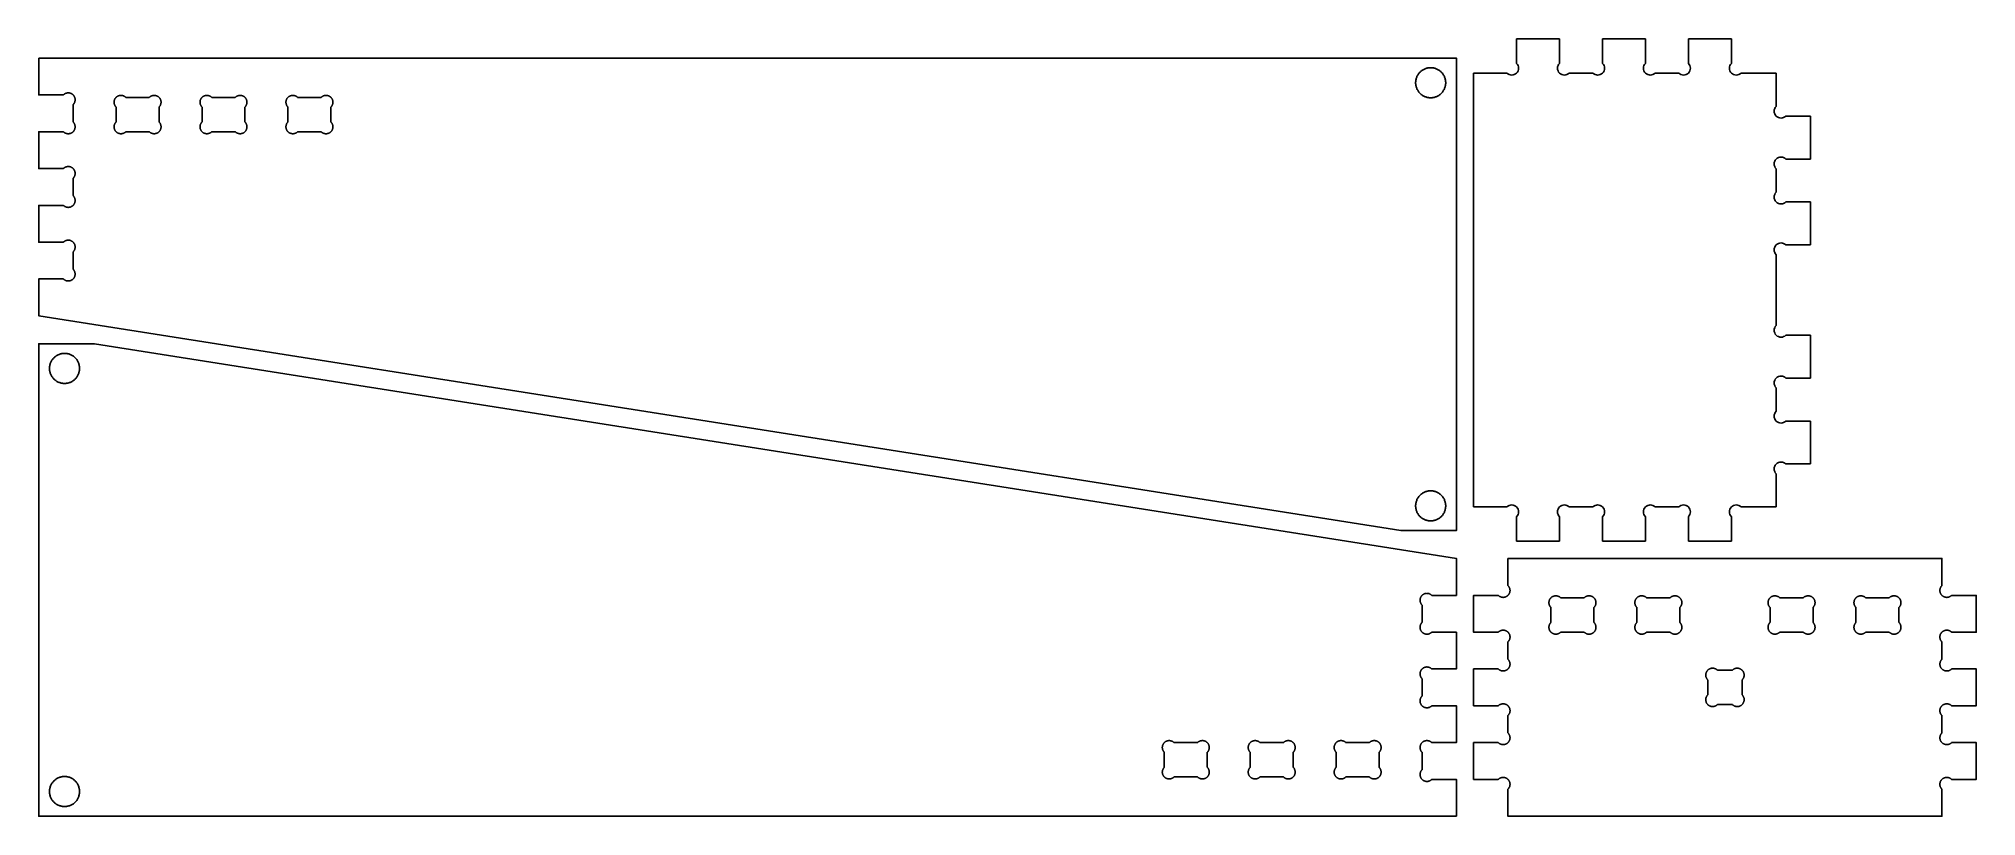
# Model space of a CAD drawing. Header units: millimetres. Extents: x 11 to 462, y 5 to 186.
import ezdxf

# ---------------------------------------------------------------- set-up
doc = ezdxf.new("R2010")
doc.units = ezdxf.units.MM
doc.header["$MEASUREMENT"] = 0
doc.layers.add('Cut', color=1, linetype='Continuous', true_color=0xff0000)

msp = doc.modelspace()

# ---------------------------------------------------------------- linework, layer by layer
at = {"layer": 'Cut'}
for p, q in [((364.77, 186.35), (354.77, 186.35)), ((354.77, 186.35), (354.77, 180.61)), ((364.77, 180.61), (364.77, 186.35)), ((384.77, 186.35), (374.77, 186.35)), ((374.77, 186.35), (374.77, 180.61)), ((384.77, 180.61), (384.77, 186.35)), ((404.77, 186.35), (394.77, 186.35)), ((394.77, 186.35), (394.77, 180.61)), ((404.77, 180.61), (404.77, 186.35)), ((352.5, 178.35), (344.77, 178.35)), ((372.5, 178.35), (367.03, 178.35)), ((392.5, 178.35), (387.03, 178.35)), ((415.2, 178.35), (407.03, 178.35)), ((423.2, 168.35), (417.46, 168.35)), ((423.2, 158.35), (423.2, 168.35)), ((417.46, 158.35), (423.2, 158.35)), ((415.2, 150.61), (415.2, 156.08)), ((423.2, 148.35), (417.46, 148.35)), ((423.2, 138.35), (423.2, 148.35)), ((415.2, 119.61), (415.2, 136.08)), ((417.46, 138.35), (423.2, 138.35)), ((423.2, 117.35), (417.46, 117.35)), ((423.2, 107.35), (423.2, 117.35)), ((415.2, 99.61), (415.2, 105.08)), ((417.46, 107.35), (423.2, 107.35)), ((423.2, 97.35), (417.46, 97.35)), ((423.2, 87.35), (423.2, 97.35)), ((417.46, 87.35), (423.2, 87.35)), ((415.2, 77.35), (415.2, 85.08)), ((344.77, 77.35), (352.5, 77.35)), ((367.03, 77.35), (372.5, 77.35)), ((387.03, 77.35), (392.5, 77.35)), ((407.03, 77.35), (415.2, 77.35)), ((354.77, 75.08), (354.77, 69.35)), ((364.77, 69.35), (364.77, 75.08)), ((374.77, 75.08), (374.77, 69.35)), ((384.77, 69.35), (384.77, 75.08)), ((394.77, 75.08), (394.77, 69.35)), ((404.77, 69.35), (404.77, 75.08)), ((354.77, 69.35), (364.77, 69.35)), ((374.77, 69.35), (384.77, 69.35)), ((394.77, 69.35), (404.77, 69.35))]:
    msp.add_line(p, q, dxfattribs=at)
for points in [[(16.5, 130.42), (10.77, 130.42), (10.77, 121.85), (327.79, 71.85), (340.77, 71.85), (340.77, 181.85), (10.77, 181.85)], [(10.77, 181.85), (10.77, 173.27), (16.5, 173.27)], [(344.77, 178.35), (344.77, 77.35)], [(31.03, 172.7), (36.5, 172.7)], [(51.03, 172.7), (56.5, 172.7)], [(71.03, 172.7), (76.5, 172.7)], [(18.77, 171.01), (18.77, 166.97)], [(28.77, 166.97), (28.77, 170.44)], [(38.77, 170.44), (38.77, 166.97)], [(48.77, 166.97), (48.77, 170.44)], [(58.77, 170.44), (58.77, 166.97)], [(68.77, 166.97), (68.77, 170.44)], [(78.77, 170.44), (78.77, 166.97)], [(16.5, 164.7), (10.77, 164.7), (10.77, 156.13), (16.5, 156.13)], [(36.5, 164.7), (31.03, 164.7)], [(56.5, 164.7), (51.03, 164.7)], [(76.5, 164.7), (71.03, 164.7)], [(18.77, 153.87), (18.77, 149.82)], [(16.5, 147.56), (10.77, 147.56), (10.77, 138.99), (16.5, 138.99)], [(18.77, 136.73), (18.77, 132.68)], [(335.03, 56.77), (340.77, 56.77), (340.77, 65.35), (23.75, 115.35), (10.77, 115.35), (10.77, 5.35), (340.77, 5.35)], [(453.77, 59.04), (453.77, 65.35), (352.77, 65.35)], [(352.77, 65.35), (352.77, 59.04)], [(332.77, 50.47), (332.77, 54.51)], [(350.5, 56.77), (344.77, 56.77), (344.77, 48.2), (350.5, 48.2)], [(365.03, 56.2), (370.5, 56.2)], [(385.03, 56.2), (390.5, 56.2)], [(416.03, 56.2), (421.5, 56.2)], [(436.03, 56.2), (441.5, 56.2)], [(456.03, 48.2), (461.77, 48.2), (461.77, 56.77), (456.03, 56.77)], [(362.77, 50.47), (362.77, 53.94)], [(372.77, 53.94), (372.77, 50.47)], [(382.77, 50.47), (382.77, 53.94)], [(392.77, 53.94), (392.77, 50.47)], [(413.77, 50.47), (413.77, 53.94)], [(423.77, 53.94), (423.77, 50.47)], [(433.77, 50.47), (433.77, 53.94)], [(443.77, 53.94), (443.77, 50.47)], [(335.03, 39.63), (340.77, 39.63), (340.77, 48.2), (335.03, 48.2)], [(352.77, 45.94), (352.77, 41.89)], [(370.5, 48.2), (365.03, 48.2)], [(390.5, 48.2), (385.03, 48.2)], [(421.5, 48.2), (416.03, 48.2)], [(441.5, 48.2), (436.03, 48.2)], [(453.77, 41.89), (453.77, 45.94)], [(332.77, 33.32), (332.77, 37.37)], [(350.5, 39.63), (344.77, 39.63), (344.77, 31.06), (350.5, 31.06)], [(456.03, 31.06), (461.77, 31.06), (461.77, 39.63), (456.03, 39.63)], [(335.03, 22.49), (340.77, 22.49), (340.77, 31.06), (335.03, 31.06)], [(352.77, 28.8), (352.77, 24.75)], [(453.77, 24.75), (453.77, 28.8)], [(272.77, 16.75), (272.77, 20.23)], [(275.03, 22.49), (280.5, 22.49)], [(282.77, 20.23), (282.77, 16.75)], [(292.77, 16.75), (292.77, 20.23)], [(295.03, 22.49), (300.5, 22.49)], [(302.77, 20.23), (302.77, 16.75)], [(312.77, 16.75), (312.77, 20.23)], [(315.03, 22.49), (320.5, 22.49)], [(322.77, 20.23), (322.77, 16.75)], [(332.77, 16.18), (332.77, 20.23)], [(350.5, 22.49), (344.77, 22.49), (344.77, 13.92), (350.5, 13.92)], [(456.03, 13.92), (461.77, 13.92), (461.77, 22.49), (456.03, 22.49)], [(280.5, 14.49), (275.03, 14.49)], [(300.5, 14.49), (295.03, 14.49)], [(320.5, 14.49), (315.03, 14.49)], [(340.77, 5.35), (340.77, 13.92), (335.03, 13.92)], [(352.77, 11.65), (352.77, 5.35), (453.77, 5.35), (453.77, 11.65)]]:
    msp.add_lwpolyline(points, dxfattribs=at)
for centre, start, end in [((353.64, 179.48), 225, 45), ((365.9, 179.48), 135, 315), ((373.64, 179.48), 225, 45), ((385.9, 179.48), 135, 315), ((393.64, 179.48), 225, 45), ((405.9, 179.48), 135, 315), ((416.33, 169.48), 135, 315), ((416.33, 157.21), 45, 225), ((416.33, 149.48), 135, 315), ((416.33, 137.21), 45, 225), ((416.33, 118.48), 135, 315), ((416.33, 106.21), 45, 225), ((416.33, 98.48), 135, 315), ((416.33, 86.21), 45, 225), ((353.64, 76.21), 315, 135), ((365.9, 76.21), 45, 225), ((373.64, 76.21), 315, 135), ((385.9, 76.21), 45, 225), ((393.64, 76.21), 315, 135), ((405.9, 76.21), 45, 225)]:
    msp.add_arc(centre, 1.6, start, end, dxfattribs=at)
for points, weights, knots in [([(331.27, 176.1), (331.27, 179.6), (334.77, 179.6), (338.27, 179.6), (338.27, 176.1), (338.27, 172.6), (334.77, 172.6), (331.27, 172.6), (331.27, 176.1)], [1, 0.707106781187, 1, 0.707106781187, 1, 0.707106781187, 1, 0.707106781187, 1], [-21.991149, -21.991149, -21.991149, -16.493361, -16.493361, -10.995574, -10.995574, -5.497787, -5.497787, 0, 0, 0]), ([(16.5, 173.27), (17.64, 174.41), (18.77, 173.27), (19.9, 172.14), (18.77, 171.01)], [1, 0.707106781187, 1, 0.707106781187, 1], [-7.539822, -7.539822, -7.539822, -5.026548, -5.026548, -2.513274, -2.513274, -2.513274]), ([(28.77, 170.44), (27.64, 171.57), (28.77, 172.7), (29.9, 173.83), (31.03, 172.7)], [1, 0.707106781187, 1, 0.707106781187, 1], [2.513274, 2.513274, 2.513274, 5.026548, 5.026548, 7.539822, 7.539822, 7.539822]), ([(36.5, 172.7), (37.64, 173.83), (38.77, 172.7), (39.9, 171.57), (38.77, 170.44)], [1, 0.707106781187, 1, 0.707106781187, 1], [-7.539822, -7.539822, -7.539822, -5.026548, -5.026548, -2.513274, -2.513274, -2.513274]), ([(48.77, 170.44), (47.64, 171.57), (48.77, 172.7), (49.9, 173.83), (51.03, 172.7)], [1, 0.707106781187, 1, 0.707106781187, 1], [2.513274, 2.513274, 2.513274, 5.026548, 5.026548, 7.539822, 7.539822, 7.539822]), ([(56.5, 172.7), (57.64, 173.83), (58.77, 172.7), (59.9, 171.57), (58.77, 170.44)], [1, 0.707106781187, 1, 0.707106781187, 1], [-7.539822, -7.539822, -7.539822, -5.026548, -5.026548, -2.513274, -2.513274, -2.513274]), ([(68.77, 170.44), (67.64, 171.57), (68.77, 172.7), (69.9, 173.83), (71.03, 172.7)], [1, 0.707106781187, 1, 0.707106781187, 1], [2.513274, 2.513274, 2.513274, 5.026548, 5.026548, 7.539822, 7.539822, 7.539822]), ([(76.5, 172.7), (77.64, 173.83), (78.77, 172.7), (79.9, 171.57), (78.77, 170.44)], [1, 0.707106781187, 1, 0.707106781187, 1], [-7.539822, -7.539822, -7.539822, -5.026548, -5.026548, -2.513274, -2.513274, -2.513274]), ([(18.77, 166.97), (19.9, 165.83), (18.77, 164.7), (17.64, 163.57), (16.5, 164.7)], [1, 0.707106781187, 1, 0.707106781187, 1], [2.513274, 2.513274, 2.513274, 5.026548, 5.026548, 7.539822, 7.539822, 7.539822]), ([(31.03, 164.7), (29.9, 163.57), (28.77, 164.7), (27.64, 165.83), (28.77, 166.97)], [1, 0.707106781187, 1, 0.707106781187, 1], [-7.539822, -7.539822, -7.539822, -5.026548, -5.026548, -2.513274, -2.513274, -2.513274]), ([(38.77, 166.97), (39.9, 165.83), (38.77, 164.7), (37.64, 163.57), (36.5, 164.7)], [1, 0.707106781187, 1, 0.707106781187, 1], [2.513274, 2.513274, 2.513274, 5.026548, 5.026548, 7.539822, 7.539822, 7.539822]), ([(51.03, 164.7), (49.9, 163.57), (48.77, 164.7), (47.64, 165.83), (48.77, 166.97)], [1, 0.707106781187, 1, 0.707106781187, 1], [-7.539822, -7.539822, -7.539822, -5.026548, -5.026548, -2.513274, -2.513274, -2.513274]), ([(58.77, 166.97), (59.9, 165.83), (58.77, 164.7), (57.64, 163.57), (56.5, 164.7)], [1, 0.707106781187, 1, 0.707106781187, 1], [2.513274, 2.513274, 2.513274, 5.026548, 5.026548, 7.539822, 7.539822, 7.539822]), ([(71.03, 164.7), (69.9, 163.57), (68.77, 164.7), (67.64, 165.83), (68.77, 166.97)], [1, 0.707106781187, 1, 0.707106781187, 1], [-7.539822, -7.539822, -7.539822, -5.026548, -5.026548, -2.513274, -2.513274, -2.513274]), ([(78.77, 166.97), (79.9, 165.83), (78.77, 164.7), (77.64, 163.57), (76.5, 164.7)], [1, 0.707106781187, 1, 0.707106781187, 1], [2.513274, 2.513274, 2.513274, 5.026548, 5.026548, 7.539822, 7.539822, 7.539822]), ([(16.5, 156.13), (17.64, 157.26), (18.77, 156.13), (19.9, 155), (18.77, 153.87)], [1, 0.707106781187, 1, 0.707106781187, 1], [-7.539822, -7.539822, -7.539822, -5.026548, -5.026548, -2.513274, -2.513274, -2.513274]), ([(18.77, 149.82), (19.9, 148.69), (18.77, 147.56), (17.64, 146.43), (16.5, 147.56)], [1, 0.707106781187, 1, 0.707106781187, 1], [2.513274, 2.513274, 2.513274, 5.026548, 5.026548, 7.539822, 7.539822, 7.539822]), ([(16.5, 138.99), (17.64, 140.12), (18.77, 138.99), (19.9, 137.86), (18.77, 136.73)], [1, 0.707106781187, 1, 0.707106781187, 1], [-7.539822, -7.539822, -7.539822, -5.026548, -5.026548, -2.513274, -2.513274, -2.513274]), ([(18.77, 132.68), (19.9, 131.55), (18.77, 130.42), (17.64, 129.29), (16.5, 130.42)], [1, 0.707106781187, 1, 0.707106781187, 1], [2.513274, 2.513274, 2.513274, 5.026548, 5.026548, 7.539822, 7.539822, 7.539822]), ([(20.27, 109.6), (20.27, 106.1), (16.77, 106.1), (13.27, 106.1), (13.27, 109.6), (13.27, 113.1), (16.77, 113.1), (20.27, 113.1), (20.27, 109.6)], [1, 0.707106781187, 1, 0.707106781187, 1, 0.707106781187, 1, 0.707106781187, 1], [-21.991149, -21.991149, -21.991149, -16.493361, -16.493361, -10.995574, -10.995574, -5.497787, -5.497787, 0, 0, 0]), ([(331.27, 77.6), (331.27, 81.1), (334.77, 81.1), (338.27, 81.1), (338.27, 77.6), (338.27, 74.1), (334.77, 74.1), (331.27, 74.1), (331.27, 77.6)], [1, 0.707106781187, 1, 0.707106781187, 1, 0.707106781187, 1, 0.707106781187, 1], [-21.991149, -21.991149, -21.991149, -16.493361, -16.493361, -10.995574, -10.995574, -5.497787, -5.497787, 0, 0, 0]), ([(352.77, 59.04), (353.9, 57.91), (352.77, 56.77), (351.64, 55.64), (350.5, 56.77)], [1, 0.707106781187, 1, 0.707106781187, 1], [2.513274, 2.513274, 2.513274, 5.026548, 5.026548, 7.539822, 7.539822, 7.539822]), ([(456.03, 56.77), (454.9, 55.64), (453.77, 56.77), (452.64, 57.91), (453.77, 59.04)], [1, 0.707106781187, 1, 0.707106781187, 1], [-7.539822, -7.539822, -7.539822, -5.026548, -5.026548, -2.513274, -2.513274, -2.513274]), ([(332.77, 54.51), (331.64, 55.64), (332.77, 56.77), (333.9, 57.91), (335.03, 56.77)], [1, 0.707106781187, 1, 0.707106781187, 1], [2.513274, 2.513274, 2.513274, 5.026548, 5.026548, 7.539822, 7.539822, 7.539822]), ([(362.77, 53.94), (361.64, 55.07), (362.77, 56.2), (363.9, 57.33), (365.03, 56.2)], [1, 0.707106781187, 1, 0.707106781187, 1], [2.513274, 2.513274, 2.513274, 5.026548, 5.026548, 7.539822, 7.539822, 7.539822]), ([(370.5, 56.2), (371.64, 57.33), (372.77, 56.2), (373.9, 55.07), (372.77, 53.94)], [1, 0.707106781187, 1, 0.707106781187, 1], [-7.539822, -7.539822, -7.539822, -5.026548, -5.026548, -2.513274, -2.513274, -2.513274]), ([(382.77, 53.94), (381.64, 55.07), (382.77, 56.2), (383.9, 57.33), (385.03, 56.2)], [1, 0.707106781187, 1, 0.707106781187, 1], [2.513274, 2.513274, 2.513274, 5.026548, 5.026548, 7.539822, 7.539822, 7.539822]), ([(390.5, 56.2), (391.64, 57.33), (392.77, 56.2), (393.9, 55.07), (392.77, 53.94)], [1, 0.707106781187, 1, 0.707106781187, 1], [-7.539822, -7.539822, -7.539822, -5.026548, -5.026548, -2.513274, -2.513274, -2.513274]), ([(413.77, 53.94), (412.64, 55.07), (413.77, 56.2), (414.9, 57.33), (416.03, 56.2)], [1, 0.707106781187, 1, 0.707106781187, 1], [2.513274, 2.513274, 2.513274, 5.026548, 5.026548, 7.539822, 7.539822, 7.539822]), ([(421.5, 56.2), (422.64, 57.33), (423.77, 56.2), (424.9, 55.07), (423.77, 53.94)], [1, 0.707106781187, 1, 0.707106781187, 1], [-7.539822, -7.539822, -7.539822, -5.026548, -5.026548, -2.513274, -2.513274, -2.513274]), ([(433.77, 53.94), (432.64, 55.07), (433.77, 56.2), (434.9, 57.33), (436.03, 56.2)], [1, 0.707106781187, 1, 0.707106781187, 1], [2.513274, 2.513274, 2.513274, 5.026548, 5.026548, 7.539822, 7.539822, 7.539822]), ([(441.5, 56.2), (442.64, 57.33), (443.77, 56.2), (444.9, 55.07), (443.77, 53.94)], [1, 0.707106781187, 1, 0.707106781187, 1], [-7.539822, -7.539822, -7.539822, -5.026548, -5.026548, -2.513274, -2.513274, -2.513274]), ([(335.03, 48.2), (333.9, 47.07), (332.77, 48.2), (331.64, 49.33), (332.77, 50.47)], [1, 0.707106781187, 1, 0.707106781187, 1], [-7.539822, -7.539822, -7.539822, -5.026548, -5.026548, -2.513274, -2.513274, -2.513274]), ([(365.03, 48.2), (363.9, 47.07), (362.77, 48.2), (361.64, 49.33), (362.77, 50.47)], [1, 0.707106781187, 1, 0.707106781187, 1], [-7.539822, -7.539822, -7.539822, -5.026548, -5.026548, -2.513274, -2.513274, -2.513274]), ([(372.77, 50.47), (373.9, 49.33), (372.77, 48.2), (371.64, 47.07), (370.5, 48.2)], [1, 0.707106781187, 1, 0.707106781187, 1], [2.513274, 2.513274, 2.513274, 5.026548, 5.026548, 7.539822, 7.539822, 7.539822]), ([(385.03, 48.2), (383.9, 47.07), (382.77, 48.2), (381.64, 49.33), (382.77, 50.47)], [1, 0.707106781187, 1, 0.707106781187, 1], [-7.539822, -7.539822, -7.539822, -5.026548, -5.026548, -2.513274, -2.513274, -2.513274]), ([(392.77, 50.47), (393.9, 49.33), (392.77, 48.2), (391.64, 47.07), (390.5, 48.2)], [1, 0.707106781187, 1, 0.707106781187, 1], [2.513274, 2.513274, 2.513274, 5.026548, 5.026548, 7.539822, 7.539822, 7.539822]), ([(416.03, 48.2), (414.9, 47.07), (413.77, 48.2), (412.64, 49.33), (413.77, 50.47)], [1, 0.707106781187, 1, 0.707106781187, 1], [-7.539822, -7.539822, -7.539822, -5.026548, -5.026548, -2.513274, -2.513274, -2.513274]), ([(423.77, 50.47), (424.9, 49.33), (423.77, 48.2), (422.64, 47.07), (421.5, 48.2)], [1, 0.707106781187, 1, 0.707106781187, 1], [2.513274, 2.513274, 2.513274, 5.026548, 5.026548, 7.539822, 7.539822, 7.539822]), ([(436.03, 48.2), (434.9, 47.07), (433.77, 48.2), (432.64, 49.33), (433.77, 50.47)], [1, 0.707106781187, 1, 0.707106781187, 1], [-7.539822, -7.539822, -7.539822, -5.026548, -5.026548, -2.513274, -2.513274, -2.513274]), ([(443.77, 50.47), (444.9, 49.33), (443.77, 48.2), (442.64, 47.07), (441.5, 48.2)], [1, 0.707106781187, 1, 0.707106781187, 1], [2.513274, 2.513274, 2.513274, 5.026548, 5.026548, 7.539822, 7.539822, 7.539822]), ([(350.5, 48.2), (351.64, 49.33), (352.77, 48.2), (353.9, 47.07), (352.77, 45.94)], [1, 0.707106781187, 1, 0.707106781187, 1], [-7.539822, -7.539822, -7.539822, -5.026548, -5.026548, -2.513274, -2.513274, -2.513274]), ([(453.77, 45.94), (452.64, 47.07), (453.77, 48.2), (454.9, 49.33), (456.03, 48.2)], [1, 0.707106781187, 1, 0.707106781187, 1], [2.513274, 2.513274, 2.513274, 5.026548, 5.026548, 7.539822, 7.539822, 7.539822]), ([(352.77, 41.89), (353.9, 40.76), (352.77, 39.63), (351.64, 38.5), (350.5, 39.63)], [1, 0.707106781187, 1, 0.707106781187, 1], [2.513274, 2.513274, 2.513274, 5.026548, 5.026548, 7.539822, 7.539822, 7.539822]), ([(456.03, 39.63), (454.9, 38.5), (453.77, 39.63), (452.64, 40.76), (453.77, 41.89)], [1, 0.707106781187, 1, 0.707106781187, 1], [-7.539822, -7.539822, -7.539822, -5.026548, -5.026548, -2.513274, -2.513274, -2.513274]), ([(332.77, 37.37), (331.64, 38.5), (332.77, 39.63), (333.9, 40.76), (335.03, 39.63)], [1, 0.707106781187, 1, 0.707106781187, 1], [2.513274, 2.513274, 2.513274, 5.026548, 5.026548, 7.539822, 7.539822, 7.539822]), ([(401.53, 39.35), (403.27, 39.35), (405, 39.35), (406.14, 40.48), (407.27, 39.35), (408.4, 38.21), (407.27, 37.08), (407.27, 35.35), (407.27, 33.61), (408.4, 32.48), (407.27, 31.35), (406.14, 30.21), (405, 31.35), (403.27, 31.35), (401.53, 31.35), (400.4, 30.21), (399.27, 31.35), (398.14, 32.48), (399.27, 33.61), (399.27, 35.35), (399.27, 37.08), (398.14, 38.21), (399.27, 39.35), (400.4, 40.48), (401.53, 39.35)], [1, 1, 1, 0.707106781187, 1, 0.707106781187, 1, 1, 1, 0.707106781187, 1, 0.707106781187, 1, 1, 1, 0.707106781187, 1, 0.707106781187, 1, 1, 1, 0.707106781187, 1, 0.707106781187, 1], [-28.201695, -28.201695, -28.201695, -23.85855, -23.85855, -21.345275, -21.345275, -18.832001, -18.832001, -15.357485, -15.357485, -12.844211, -12.844211, -10.330936, -10.330936, -5.987791, -5.987791, -3.474517, -3.474517, -0.961242, -0.961242, 2.513274, 2.513274, 5.026548, 5.026548, 7.539822, 7.539822, 7.539822]), ([(335.03, 31.06), (333.9, 29.93), (332.77, 31.06), (331.64, 32.19), (332.77, 33.32)], [1, 0.707106781187, 1, 0.707106781187, 1], [-7.539822, -7.539822, -7.539822, -5.026548, -5.026548, -2.513274, -2.513274, -2.513274]), ([(350.5, 31.06), (351.64, 32.19), (352.77, 31.06), (353.9, 29.93), (352.77, 28.8)], [1, 0.707106781187, 1, 0.707106781187, 1], [-7.539822, -7.539822, -7.539822, -5.026548, -5.026548, -2.513274, -2.513274, -2.513274]), ([(453.77, 28.8), (452.64, 29.93), (453.77, 31.06), (454.9, 32.19), (456.03, 31.06)], [1, 0.707106781187, 1, 0.707106781187, 1], [2.513274, 2.513274, 2.513274, 5.026548, 5.026548, 7.539822, 7.539822, 7.539822]), ([(272.77, 20.23), (271.64, 21.36), (272.77, 22.49), (273.9, 23.62), (275.03, 22.49)], [1, 0.707106781187, 1, 0.707106781187, 1], [2.513274, 2.513274, 2.513274, 5.026548, 5.026548, 7.539822, 7.539822, 7.539822]), ([(280.5, 22.49), (281.64, 23.62), (282.77, 22.49), (283.9, 21.36), (282.77, 20.23)], [1, 0.707106781187, 1, 0.707106781187, 1], [-7.539822, -7.539822, -7.539822, -5.026548, -5.026548, -2.513274, -2.513274, -2.513274]), ([(292.77, 20.23), (291.64, 21.36), (292.77, 22.49), (293.9, 23.62), (295.03, 22.49)], [1, 0.707106781187, 1, 0.707106781187, 1], [2.513274, 2.513274, 2.513274, 5.026548, 5.026548, 7.539822, 7.539822, 7.539822]), ([(300.5, 22.49), (301.64, 23.62), (302.77, 22.49), (303.9, 21.36), (302.77, 20.23)], [1, 0.707106781187, 1, 0.707106781187, 1], [-7.539822, -7.539822, -7.539822, -5.026548, -5.026548, -2.513274, -2.513274, -2.513274]), ([(312.77, 20.23), (311.64, 21.36), (312.77, 22.49), (313.9, 23.62), (315.03, 22.49)], [1, 0.707106781187, 1, 0.707106781187, 1], [2.513274, 2.513274, 2.513274, 5.026548, 5.026548, 7.539822, 7.539822, 7.539822]), ([(320.5, 22.49), (321.64, 23.62), (322.77, 22.49), (323.9, 21.36), (322.77, 20.23)], [1, 0.707106781187, 1, 0.707106781187, 1], [-7.539822, -7.539822, -7.539822, -5.026548, -5.026548, -2.513274, -2.513274, -2.513274]), ([(332.77, 20.23), (331.64, 21.36), (332.77, 22.49), (333.9, 23.62), (335.03, 22.49)], [1, 0.707106781187, 1, 0.707106781187, 1], [2.513274, 2.513274, 2.513274, 5.026548, 5.026548, 7.539822, 7.539822, 7.539822]), ([(352.77, 24.75), (353.9, 23.62), (352.77, 22.49), (351.64, 21.36), (350.5, 22.49)], [1, 0.707106781187, 1, 0.707106781187, 1], [2.513274, 2.513274, 2.513274, 5.026548, 5.026548, 7.539822, 7.539822, 7.539822]), ([(456.03, 22.49), (454.9, 21.36), (453.77, 22.49), (452.64, 23.62), (453.77, 24.75)], [1, 0.707106781187, 1, 0.707106781187, 1], [-7.539822, -7.539822, -7.539822, -5.026548, -5.026548, -2.513274, -2.513274, -2.513274]), ([(20.27, 11.1), (20.27, 7.6), (16.77, 7.6), (13.27, 7.6), (13.27, 11.1), (13.27, 14.6), (16.77, 14.6), (20.27, 14.6), (20.27, 11.1)], [1, 0.707106781187, 1, 0.707106781187, 1, 0.707106781187, 1, 0.707106781187, 1], [-21.991149, -21.991149, -21.991149, -16.493361, -16.493361, -10.995574, -10.995574, -5.497787, -5.497787, 0, 0, 0]), ([(275.03, 14.49), (273.9, 13.36), (272.77, 14.49), (271.64, 15.62), (272.77, 16.75)], [1, 0.707106781187, 1, 0.707106781187, 1], [-7.539822, -7.539822, -7.539822, -5.026548, -5.026548, -2.513274, -2.513274, -2.513274]), ([(282.77, 16.75), (283.9, 15.62), (282.77, 14.49), (281.64, 13.36), (280.5, 14.49)], [1, 0.707106781187, 1, 0.707106781187, 1], [2.513274, 2.513274, 2.513274, 5.026548, 5.026548, 7.539822, 7.539822, 7.539822]), ([(295.03, 14.49), (293.9, 13.36), (292.77, 14.49), (291.64, 15.62), (292.77, 16.75)], [1, 0.707106781187, 1, 0.707106781187, 1], [-7.539822, -7.539822, -7.539822, -5.026548, -5.026548, -2.513274, -2.513274, -2.513274]), ([(302.77, 16.75), (303.9, 15.62), (302.77, 14.49), (301.64, 13.36), (300.5, 14.49)], [1, 0.707106781187, 1, 0.707106781187, 1], [2.513274, 2.513274, 2.513274, 5.026548, 5.026548, 7.539822, 7.539822, 7.539822]), ([(315.03, 14.49), (313.9, 13.36), (312.77, 14.49), (311.64, 15.62), (312.77, 16.75)], [1, 0.707106781187, 1, 0.707106781187, 1], [-7.539822, -7.539822, -7.539822, -5.026548, -5.026548, -2.513274, -2.513274, -2.513274]), ([(322.77, 16.75), (323.9, 15.62), (322.77, 14.49), (321.64, 13.36), (320.5, 14.49)], [1, 0.707106781187, 1, 0.707106781187, 1], [2.513274, 2.513274, 2.513274, 5.026548, 5.026548, 7.539822, 7.539822, 7.539822]), ([(335.03, 13.92), (333.9, 12.79), (332.77, 13.92), (331.64, 15.05), (332.77, 16.18)], [1, 0.707106781187, 1, 0.707106781187, 1], [-7.539822, -7.539822, -7.539822, -5.026548, -5.026548, -2.513274, -2.513274, -2.513274]), ([(350.5, 13.92), (351.64, 15.05), (352.77, 13.92), (353.9, 12.79), (352.77, 11.65)], [1, 0.707106781187, 1, 0.707106781187, 1], [-7.539822, -7.539822, -7.539822, -5.026548, -5.026548, -2.513274, -2.513274, -2.513274]), ([(453.77, 11.65), (452.64, 12.79), (453.77, 13.92), (454.9, 15.05), (456.03, 13.92)], [1, 0.707106781187, 1, 0.707106781187, 1], [2.513274, 2.513274, 2.513274, 5.026548, 5.026548, 7.539822, 7.539822, 7.539822])]:
    msp.add_rational_spline(points, weights, degree=2, knots=knots, dxfattribs=at)
msp.add_open_spline([(415.2, 170.61), (415.2, 174.48), (415.2, 178.35)], degree=2, dxfattribs=at)

doc.saveas('drawing.dxf')
